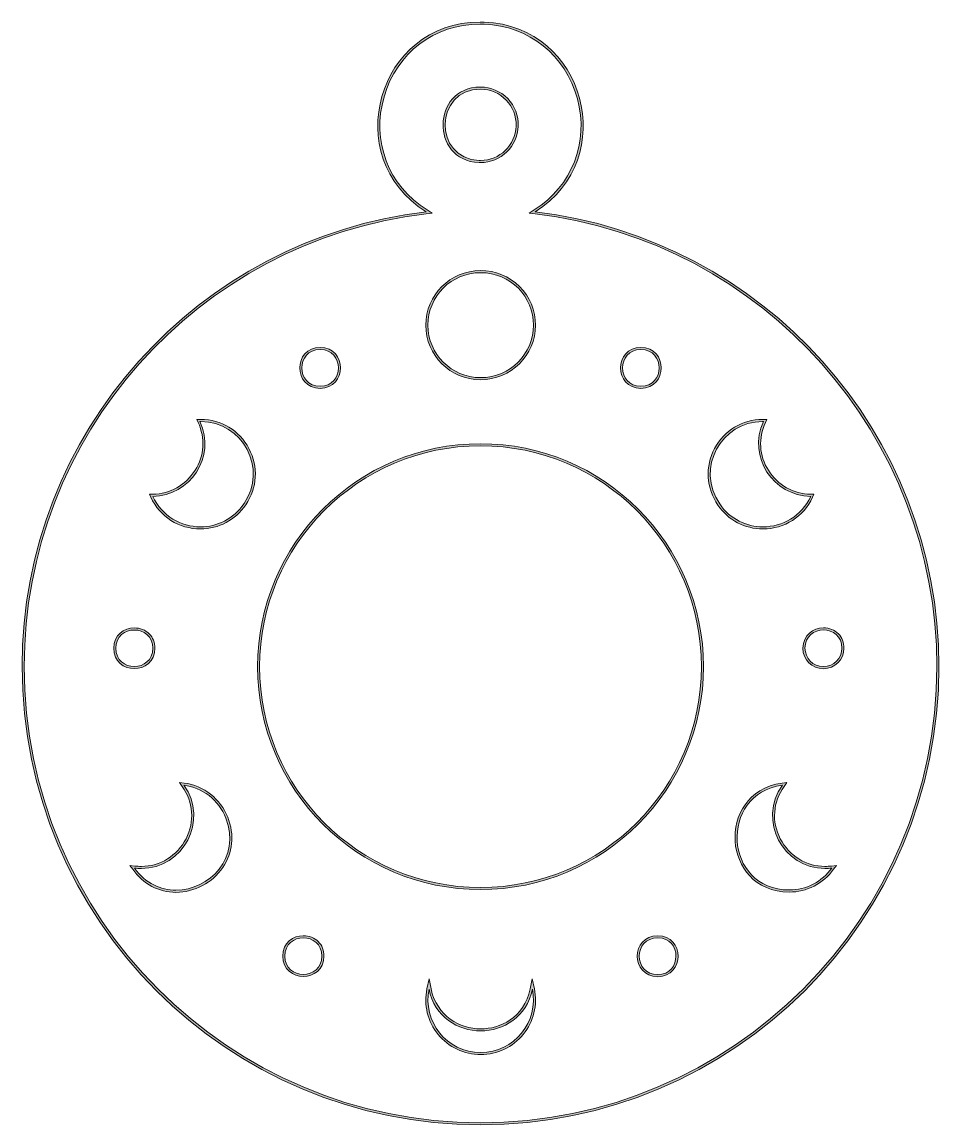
# Model space of a CAD drawing. Header units: inches. Extents: x 23 to 260, y 7 to 139.
# Drawn here: x 150.4 to 259.8, y 7.1 to 138.6 of the extents above; entities that cross this region are included whole.
import ezdxf

# ---------------------------------------------------------------- set-up
doc = ezdxf.new("R2010")
doc.units = ezdxf.units.IN
doc.header["$MEASUREMENT"] = 0
doc.layers.add('_U+0421_U+043B_U+043E_U+0439 1', color=7, linetype='Continuous')

msp = doc.modelspace()

# ---------------------------------------------------------------- hatches: boundary and pattern name
at = {"layer": '_U+0421_U+043B_U+043E_U+0439 1', "true_color": 0xff0000}
h = msp.add_hatch(color=1, dxfattribs=at)
h.dxf.hatch_style = 2
edge = h.paths.add_edge_path()
edge.add_spline(control_points=[(205.04, 138.62), (192.84, 138.62), (188.21, 122.53), (198.6, 116), (171.48, 112.79), (150.44, 89.73), (150.44, 61.74), (150.44, 31.55), (174.91, 7.08), (205.1, 7.08), (235.29, 7.08), (259.76, 31.55), (259.76, 61.74), (259.76, 89.72), (238.74, 112.77), (211.63, 116), (221.76, 122.36), (217.59, 138.18), (205.54, 138.62), (205.37, 138.62), (205.2, 138.62), (205.04, 138.62), (205.04, 138.62), (205.04, 138.62), (205.04, 138.62)], knot_values=[0, 0, 0, 0, 1, 1, 1, 2, 2, 2, 3, 3, 3, 4, 4, 4, 5, 5, 5, 6, 6, 6, 7, 7, 7, 8, 8, 8, 8], degree=3, periodic=1)
edge = h.paths.add_edge_path()
edge.add_spline(control_points=[(205.1, 122.12), (205.05, 122.12), (205, 122.12), (204.94, 122.12), (199.42, 122.32), (199.58, 130.62), (205.1, 130.62), (207.51, 130.62), (209.43, 128.62), (209.35, 126.22), (209.26, 123.92), (207.37, 122.12), (205.1, 122.12), (205.1, 122.12), (205.1, 122.12), (205.1, 122.12)], knot_values=[0, 0, 0, 0, 1, 1, 1, 2, 2, 2, 3, 3, 3, 4, 4, 4, 5, 5, 5, 5], degree=3, periodic=1)
edge = h.paths.add_edge_path()
edge.add_spline(control_points=[(205.1, 96.21), (205.1, 96.21), (205.09, 96.21), (205.09, 96.21), (201.63, 96.21), (198.83, 99.02), (198.83, 102.47), (198.83, 105.93), (201.62, 108.73), (205.09, 108.73), (208.72, 108.73), (211.41, 105.84), (211.41, 102.47), (211.4, 99.07), (208.68, 96.21), (205.1, 96.21), (205.1, 96.21), (205.1, 96.21), (205.1, 96.21)], knot_values=[0, 0, 0, 0, 1, 1, 1, 2, 2, 2, 3, 3, 3, 4, 4, 4, 5, 5, 5, 6, 6, 6, 6], degree=3, periodic=1)
edge = h.paths.add_edge_path()
edge.add_spline(control_points=[(224.23, 95.18), (221.31, 95.18), (221.3, 99.56), (224.23, 99.56), (224.23, 99.56), (224.23, 99.56), (224.23, 99.56), (227.13, 99.56), (227.12, 95.18), (224.23, 95.18), (224.23, 95.18), (224.23, 95.18), (224.23, 95.18)], knot_values=[0, 0, 0, 0, 1, 1, 1, 2, 2, 2, 3, 3, 3, 4, 4, 4, 4], degree=3, periodic=1)
edge = h.paths.add_edge_path()
edge.add_spline(control_points=[(185.97, 95.18), (183.08, 95.18), (183.05, 99.56), (185.99, 99.56), (185.99, 99.56), (185.99, 99.56), (185.99, 99.56), (188.88, 99.56), (188.89, 95.18), (185.97, 95.18), (185.97, 95.18), (185.97, 95.18), (185.97, 95.18)], knot_values=[0, 0, 0, 0, 1, 1, 1, 2, 2, 2, 3, 3, 3, 4, 4, 4, 4], degree=3, periodic=1)
edge = h.paths.add_edge_path()
edge.add_spline(control_points=[(171.72, 78.42), (169.41, 78.42), (167.12, 79.67), (166.02, 82.05), (170.46, 82.11), (173.61, 86.76), (171.64, 90.98), (171.68, 90.98), (171.71, 90.98), (171.75, 90.98), (176.73, 90.98), (179.76, 85.35), (176.9, 81.18), (175.63, 79.31), (173.66, 78.42), (171.72, 78.42), (171.72, 78.42), (171.72, 78.42), (171.72, 78.42)], knot_values=[0, 0, 0, 0, 1, 1, 1, 2, 2, 2, 3, 3, 3, 4, 4, 4, 5, 5, 5, 6, 6, 6, 6], degree=3, periodic=1)
edge = h.paths.add_edge_path()
edge.add_spline(control_points=[(238.78, 78.42), (236.83, 78.42), (234.88, 79.31), (233.62, 81.14), (230.7, 85.43), (233.82, 90.98), (238.74, 90.98), (238.78, 90.98), (238.81, 90.98), (238.85, 90.98), (236.88, 86.76), (240.03, 82.11), (244.47, 82.05), (243.37, 79.66), (241.08, 78.42), (238.78, 78.42), (238.78, 78.42), (238.78, 78.42), (238.78, 78.42)], knot_values=[0, 0, 0, 0, 1, 1, 1, 2, 2, 2, 3, 3, 3, 4, 4, 4, 5, 5, 5, 6, 6, 6, 6], degree=3, periodic=1)
edge = h.paths.add_edge_path()
edge.add_spline(control_points=[(205.1, 35.4), (190.55, 35.4), (178.76, 47.19), (178.76, 61.74), (178.76, 76.28), (190.55, 88.08), (205.1, 88.08), (219.64, 88.08), (231.44, 76.28), (231.44, 61.74), (231.44, 47.19), (219.64, 35.4), (205.1, 35.4), (205.1, 35.4), (205.1, 35.4), (205.1, 35.4)], knot_values=[0, 0, 0, 0, 1, 1, 1, 2, 2, 2, 3, 3, 3, 4, 4, 4, 5, 5, 5, 5], degree=3, periodic=1)
edge = h.paths.add_edge_path()
edge.add_spline(control_points=[(246, 61.74), (244.72, 61.74), (243.79, 62.76), (243.79, 63.93), (243.79, 65.39), (244.89, 66.12), (245.99, 66.12), (247.09, 66.12), (248.2, 65.39), (248.19, 63.93), (248.19, 62.72), (247.21, 61.74), (246, 61.74), (246, 61.74), (246, 61.74), (246, 61.74)], knot_values=[0, 0, 0, 0, 1, 1, 1, 2, 2, 2, 3, 3, 3, 4, 4, 4, 5, 5, 5, 5], degree=3, periodic=1)
edge = h.paths.add_edge_path()
edge.add_spline(control_points=[(163.82, 61.75), (162.72, 61.75), (161.62, 62.48), (161.62, 63.93), (161.62, 65.38), (162.72, 66.11), (163.82, 66.11), (164.92, 66.11), (166.02, 65.38), (166.02, 63.93), (166.02, 62.48), (164.92, 61.75), (163.82, 61.75), (163.82, 61.75), (163.82, 61.75), (163.82, 61.75)], knot_values=[0, 0, 0, 0, 1, 1, 1, 2, 2, 2, 3, 3, 3, 4, 4, 4, 5, 5, 5, 5], degree=3, periodic=1)
edge = h.paths.add_edge_path()
edge.add_spline(control_points=[(241.92, 35.1), (234.08, 35.1), (233.46, 46.57), (241.1, 47.61), (238.08, 43.4), (241.2, 37.66), (246.17, 37.66), (246.44, 37.66), (246.71, 37.68), (246.99, 37.71), (245.81, 36.07), (243.92, 35.1), (241.92, 35.1), (241.92, 35.1), (241.92, 35.1), (241.92, 35.1)], knot_values=[0, 0, 0, 0, 1, 1, 1, 2, 2, 2, 3, 3, 3, 4, 4, 4, 5, 5, 5, 5], degree=3, periodic=1)
edge = h.paths.add_edge_path()
edge.add_spline(control_points=[(164.66, 37.66), (169.63, 37.66), (172.75, 43.4), (169.73, 47.61), (171.91, 47.31), (173.88, 45.88), (174.73, 43.68), (176.58, 38.93), (172.74, 35.07), (168.78, 35.07), (166.98, 35.07), (165.17, 35.86), (163.84, 37.71), (164.12, 37.68), (164.39, 37.66), (164.66, 37.66), (164.66, 37.66), (164.66, 37.66), (164.66, 37.66)], knot_values=[0, 0, 0, 0, 1, 1, 1, 2, 2, 2, 3, 3, 3, 4, 4, 4, 5, 5, 5, 6, 6, 6, 6], degree=3, periodic=1)
edge = h.paths.add_edge_path()
edge.add_spline(control_points=[(226.23, 25.01), (223.31, 25.01), (223.3, 29.4), (226.23, 29.4), (226.23, 29.4), (226.24, 29.4), (226.24, 29.4), (229.13, 29.4), (229.12, 25.01), (226.23, 25.01), (226.23, 25.01), (226.23, 25.01), (226.23, 25.01)], knot_values=[0, 0, 0, 0, 1, 1, 1, 2, 2, 2, 3, 3, 3, 4, 4, 4, 4], degree=3, periodic=1)
edge = h.paths.add_edge_path()
edge.add_spline(control_points=[(183.98, 25.03), (182.88, 25.03), (181.77, 25.76), (181.77, 27.21), (181.77, 28.67), (182.87, 29.4), (183.97, 29.4), (185.08, 29.4), (186.18, 28.67), (186.18, 27.2), (186.17, 25.76), (185.08, 25.03), (183.98, 25.03), (183.98, 25.03), (183.98, 25.03), (183.98, 25.03)], knot_values=[0, 0, 0, 0, 1, 1, 1, 2, 2, 2, 3, 3, 3, 4, 4, 4, 5, 5, 5, 5], degree=3, periodic=1)
edge = h.paths.add_edge_path()
edge.add_spline(control_points=[(205.14, 15.72), (201.03, 15.73), (198.16, 19.44), (198.96, 23.27), (199.65, 19.95), (202.39, 18.29), (205.12, 18.29), (207.85, 18.29), (210.58, 19.95), (211.28, 23.27), (212.09, 19.37), (209.11, 15.72), (205.14, 15.72), (205.14, 15.72), (205.14, 15.72), (205.14, 15.72)], knot_values=[0, 0, 0, 0, 1, 1, 1, 2, 2, 2, 3, 3, 3, 4, 4, 4, 5, 5, 5, 5], degree=3, periodic=1)
edge = h.paths.add_edge_path()
edge.add_spline(control_points=[(205.04, 138.37), (205.2, 138.37), (205.37, 138.37), (205.54, 138.37), (210.89, 138.17), (215.26, 134.68), (216.65, 129.48), (218.05, 124.27), (216.03, 119.06), (211.5, 116.21), (211.5, 116.21), (210.9, 115.83), (210.9, 115.83), (210.9, 115.83), (211.6, 115.75), (211.6, 115.75), (238.91, 112.49), (259.51, 89.27), (259.51, 61.74), (259.51, 31.73), (235.1, 7.32), (205.1, 7.32), (175.1, 7.32), (150.69, 31.73), (150.69, 61.74), (150.69, 89.29), (171.3, 112.51), (198.63, 115.75), (198.63, 115.75), (199.33, 115.84), (199.33, 115.84), (199.33, 115.84), (198.73, 116.21), (198.73, 116.21), (194.09, 119.13), (192.07, 124.44), (193.6, 129.72), (195.12, 134.98), (199.6, 138.37), (205.04, 138.37)], knot_values=[0, 0, 0, 0, 1, 1, 1, 2, 2, 2, 3, 3, 3, 4, 4, 4, 5, 5, 5, 6, 6, 6, 7, 7, 7, 8, 8, 8, 9, 9, 9, 10, 10, 10, 11, 11, 11, 12, 12, 12, 13, 13, 13, 13], degree=3, periodic=0)
edge.add_line((205.04, 138.37), (205.04, 138.37))
edge = h.paths.add_edge_path()
edge.add_spline(control_points=[(205.1, 121.87), (207.53, 121.87), (209.51, 123.77), (209.6, 126.21), (209.64, 127.44), (209.2, 128.61), (208.34, 129.5), (207.48, 130.38), (206.33, 130.87), (205.1, 130.87), (202.08, 130.87), (200.67, 128.58), (200.63, 126.45), (200.59, 124.32), (201.92, 121.98), (204.93, 121.87), (204.99, 121.87), (205.05, 121.87), (205.1, 121.87)], knot_values=[0, 0, 0, 0, 1, 1, 1, 2, 2, 2, 3, 3, 3, 4, 4, 4, 5, 5, 5, 6, 6, 6, 6], degree=3, periodic=0)
edge.add_line((205.1, 121.87), (205.1, 121.87))
edge = h.paths.add_edge_path()
edge.add_spline(control_points=[(205.09, 95.96), (205.09, 95.96), (205.1, 95.96), (205.1, 95.96), (208.71, 95.96), (211.65, 98.88), (211.66, 102.47), (211.66, 104.21), (210.98, 105.84), (209.76, 107.08), (208.53, 108.31), (206.87, 108.98), (205.09, 108.98), (201.5, 108.98), (198.58, 106.06), (198.58, 102.47), (198.58, 98.88), (201.5, 95.96), (205.09, 95.96)], knot_values=[0, 0, 0, 0, 1, 1, 1, 2, 2, 2, 3, 3, 3, 4, 4, 4, 5, 5, 5, 6, 6, 6, 6], degree=3, periodic=0)
edge.add_line((205.09, 95.96), (205.09, 95.96))
edge = h.paths.add_edge_path()
edge.add_spline(control_points=[(224.23, 94.93), (225.82, 94.93), (226.65, 96.16), (226.65, 97.38), (226.66, 98.59), (225.82, 99.81), (224.23, 99.81), (222.63, 99.81), (221.79, 98.59), (221.79, 97.37), (221.79, 96.16), (222.62, 94.93), (224.23, 94.93)], knot_values=[0, 0, 0, 0, 1, 1, 1, 2, 2, 2, 3, 3, 3, 4, 4, 4, 4], degree=3, periodic=0)
edge.add_line((224.23, 94.93), (224.23, 94.93))
edge = h.paths.add_edge_path()
edge.add_spline(control_points=[(185.97, 94.93), (185.97, 94.93), (185.97, 94.93), (185.97, 94.93), (187.57, 94.93), (188.41, 96.16), (188.41, 97.37), (188.41, 98.59), (187.58, 99.81), (185.99, 99.81), (184.38, 99.81), (183.54, 98.59), (183.54, 97.38), (183.54, 96.16), (184.38, 94.93), (185.97, 94.93)], knot_values=[0, 0, 0, 0, 1, 1, 1, 2, 2, 2, 3, 3, 3, 4, 4, 4, 5, 5, 5, 5], degree=3, periodic=0)
edge.add_line((185.97, 94.93), (185.97, 94.93))
edge = h.paths.add_edge_path()
edge.add_spline(control_points=[(171.72, 78.17), (173.9, 78.17), (175.86, 79.21), (177.1, 81.04), (178.49, 83.06), (178.64, 85.57), (177.49, 87.75), (176.34, 89.93), (174.2, 91.23), (171.75, 91.23), (171.75, 91.23), (171.75, 91.23), (171.75, 91.23), (171.75, 91.23), (171.64, 91.23), (171.64, 91.23), (171.64, 91.23), (171.26, 91.22), (171.26, 91.22), (171.26, 91.22), (171.42, 90.88), (171.42, 90.88), (172.3, 88.99), (172.17, 86.91), (171.07, 85.16), (169.96, 83.4), (168.08, 82.33), (166.02, 82.3), (166.02, 82.3), (165.63, 82.3), (165.63, 82.3), (165.63, 82.3), (165.79, 81.95), (165.79, 81.95), (166.87, 79.61), (169.14, 78.17), (171.72, 78.17)], knot_values=[0, 0, 0, 0, 1, 1, 1, 2, 2, 2, 3, 3, 3, 4, 4, 4, 5, 5, 5, 6, 6, 6, 7, 7, 7, 8, 8, 8, 9, 9, 9, 10, 10, 10, 11, 11, 11, 12, 12, 12, 12], degree=3, periodic=0)
edge.add_line((171.72, 78.17), (171.72, 78.17))
edge = h.paths.add_edge_path()
edge.add_spline(control_points=[(238.78, 78.17), (241.36, 78.17), (243.62, 79.62), (244.7, 81.95), (244.7, 81.95), (244.86, 82.3), (244.86, 82.3), (244.86, 82.3), (244.48, 82.3), (244.48, 82.3), (242.42, 82.33), (240.53, 83.4), (239.42, 85.16), (238.32, 86.91), (238.2, 88.99), (239.07, 90.87), (239.07, 90.87), (239.24, 91.22), (239.24, 91.22), (239.24, 91.22), (238.85, 91.23), (238.85, 91.23), (238.85, 91.23), (238.74, 91.23), (238.74, 91.23), (236.34, 91.23), (234.14, 89.9), (233, 87.76), (231.86, 85.59), (232.01, 83.06), (233.41, 81), (234.65, 79.2), (236.6, 78.17), (238.78, 78.17)], knot_values=[0, 0, 0, 0, 1, 1, 1, 2, 2, 2, 3, 3, 3, 4, 4, 4, 5, 5, 5, 6, 6, 6, 7, 7, 7, 8, 8, 8, 9, 9, 9, 10, 10, 10, 11, 11, 11, 11], degree=3, periodic=0)
edge.add_line((238.78, 78.17), (238.78, 78.17))
edge = h.paths.add_edge_path()
edge.add_spline(control_points=[(205.1, 35.15), (219.76, 35.15), (231.69, 47.08), (231.69, 61.74), (231.69, 76.4), (219.76, 88.33), (205.1, 88.33), (190.44, 88.33), (178.51, 76.4), (178.51, 61.74), (178.51, 47.08), (190.44, 35.15), (205.1, 35.15)], knot_values=[0, 0, 0, 0, 1, 1, 1, 2, 2, 2, 3, 3, 3, 4, 4, 4, 4], degree=3, periodic=0)
edge.add_line((205.1, 35.15), (205.1, 35.15))
edge = h.paths.add_edge_path()
edge.add_spline(control_points=[(246, 61.49), (246, 61.49), (246, 61.49), (246, 61.49), (247.34, 61.49), (248.44, 62.58), (248.44, 63.93), (248.44, 64.62), (248.21, 65.23), (247.77, 65.67), (247.32, 66.11), (246.68, 66.37), (245.99, 66.37), (244.77, 66.37), (243.54, 65.53), (243.54, 63.93), (243.54, 62.57), (244.62, 61.49), (246, 61.49)], knot_values=[0, 0, 0, 0, 1, 1, 1, 2, 2, 2, 3, 3, 3, 4, 4, 4, 5, 5, 5, 6, 6, 6, 6], degree=3, periodic=0)
edge.add_line((246, 61.49), (246, 61.49))
edge = h.paths.add_edge_path()
edge.add_spline(control_points=[(163.82, 61.5), (165.03, 61.5), (166.27, 62.34), (166.27, 63.93), (166.27, 64.62), (166.04, 65.21), (165.6, 65.65), (165.16, 66.1), (164.51, 66.36), (163.82, 66.36), (162.6, 66.36), (161.37, 65.52), (161.37, 63.93), (161.37, 62.34), (162.6, 61.5), (163.82, 61.5)], knot_values=[0, 0, 0, 0, 1, 1, 1, 2, 2, 2, 3, 3, 3, 4, 4, 4, 5, 5, 5, 5], degree=3, periodic=0)
edge.add_line((163.82, 61.5), (163.82, 61.5))
edge = h.paths.add_edge_path()
edge.add_spline(control_points=[(164.66, 37.91), (164.4, 37.91), (164.13, 37.93), (163.87, 37.96), (163.87, 37.96), (163.3, 38.03), (163.3, 38.03), (163.3, 38.03), (163.63, 37.57), (163.63, 37.57), (164.9, 35.8), (166.73, 34.82), (168.78, 34.82), (170.98, 34.82), (173.13, 35.96), (174.38, 37.78), (175.57, 39.53), (175.78, 41.66), (174.96, 43.77), (174.1, 45.97), (172.11, 47.54), (169.76, 47.86), (169.76, 47.86), (169.19, 47.94), (169.19, 47.94), (169.19, 47.94), (169.52, 47.46), (169.52, 47.46), (170.86, 45.59), (171.04, 43.26), (169.99, 41.21), (168.94, 39.18), (166.9, 37.91), (164.66, 37.91)], knot_values=[0, 0, 0, 0, 1, 1, 1, 2, 2, 2, 3, 3, 3, 4, 4, 4, 5, 5, 5, 6, 6, 6, 7, 7, 7, 8, 8, 8, 9, 9, 9, 10, 10, 10, 11, 11, 11, 11], degree=3, periodic=0)
edge.add_line((164.66, 37.91), (164.66, 37.91))
edge = h.paths.add_edge_path()
edge.add_spline(control_points=[(241.92, 34.85), (244, 34.85), (245.97, 35.86), (247.2, 37.57), (247.2, 37.57), (247.53, 38.03), (247.53, 38.03), (247.53, 38.03), (246.96, 37.96), (246.96, 37.96), (246.7, 37.93), (246.43, 37.91), (246.17, 37.91), (243.93, 37.91), (241.89, 39.18), (240.84, 41.21), (239.79, 43.26), (239.96, 45.59), (241.31, 47.46), (241.31, 47.46), (241.64, 47.94), (241.64, 47.94), (241.64, 47.94), (241.07, 47.86), (241.07, 47.86), (236.93, 47.29), (235.26, 43.85), (235.46, 40.89), (235.66, 37.98), (237.76, 34.85), (241.92, 34.85)], knot_values=[0, 0, 0, 0, 1, 1, 1, 2, 2, 2, 3, 3, 3, 4, 4, 4, 5, 5, 5, 6, 6, 6, 7, 7, 7, 8, 8, 8, 9, 9, 9, 10, 10, 10, 10], degree=3, periodic=0)
edge.add_line((241.92, 34.85), (241.92, 34.85))
edge = h.paths.add_edge_path()
edge.add_spline(control_points=[(226.23, 24.76), (227.82, 24.76), (228.65, 26), (228.66, 27.21), (228.66, 28.42), (227.83, 29.65), (226.23, 29.65), (224.63, 29.65), (223.79, 28.42), (223.79, 27.21), (223.79, 25.99), (224.63, 24.76), (226.23, 24.76)], knot_values=[0, 0, 0, 0, 1, 1, 1, 2, 2, 2, 3, 3, 3, 4, 4, 4, 4], degree=3, periodic=0)
edge.add_line((226.23, 24.76), (226.23, 24.76))
edge = h.paths.add_edge_path()
edge.add_spline(control_points=[(183.98, 24.78), (185.19, 24.78), (186.42, 25.61), (186.43, 27.2), (186.43, 27.9), (186.2, 28.5), (185.76, 28.94), (185.31, 29.39), (184.66, 29.65), (183.97, 29.65), (182.76, 29.65), (181.52, 28.81), (181.52, 27.21), (181.52, 25.62), (182.76, 24.78), (183.98, 24.78)], knot_values=[0, 0, 0, 0, 1, 1, 1, 2, 2, 2, 3, 3, 3, 4, 4, 4, 5, 5, 5, 5], degree=3, periodic=0)
edge.add_line((183.98, 24.78), (183.98, 24.78))
edge = h.paths.add_edge_path()
edge.add_spline(control_points=[(205.14, 15.47), (205.14, 15.47), (205.14, 15.47), (205.14, 15.47), (207.11, 15.47), (208.95, 16.35), (210.2, 17.88), (211.44, 19.41), (211.92, 21.39), (211.52, 23.32), (211.52, 23.32), (211.27, 24.5), (211.27, 24.5), (211.27, 24.5), (211.03, 23.32), (211.03, 23.32), (210.29, 19.79), (207.38, 18.54), (205.12, 18.54), (202.67, 18.54), (199.89, 20.02), (199.2, 23.33), (199.2, 23.33), (198.96, 24.5), (198.96, 24.5), (198.96, 24.5), (198.71, 23.33), (198.71, 23.33), (198.31, 21.4), (198.79, 19.41), (200.04, 17.88), (201.28, 16.35), (203.14, 15.48), (205.14, 15.47)], knot_values=[0, 0, 0, 0, 1, 1, 1, 2, 2, 2, 3, 3, 3, 4, 4, 4, 5, 5, 5, 6, 6, 6, 7, 7, 7, 8, 8, 8, 9, 9, 9, 10, 10, 10, 11, 11, 11, 11], degree=3, periodic=0)
edge.add_line((205.14, 15.47), (205.14, 15.47))

# ---------------------------------------------------------------- linework, layer by layer
at = {"layer": '_U+0421_U+043B_U+043E_U+0439 1', "lineweight": 0}
for points, knots in [([(205.04, 138.62), (192.84, 138.62), (188.21, 122.53), (198.6, 116), (171.48, 112.79), (150.44, 89.73), (150.44, 61.74), (150.44, 31.55), (174.91, 7.08), (205.1, 7.08), (235.29, 7.08), (259.76, 31.55), (259.76, 61.74), (259.76, 89.72), (238.74, 112.77), (211.63, 116), (221.76, 122.36), (217.59, 138.18), (205.54, 138.62), (205.37, 138.62), (205.2, 138.62), (205.04, 138.62), (205.04, 138.62), (205.04, 138.62), (205.04, 138.62)], [0, 0, 0, 0, 1, 1, 1, 2, 2, 2, 3, 3, 3, 4, 4, 4, 5, 5, 5, 6, 6, 6, 7, 7, 7, 8, 8, 8, 8]), ([(205.04, 138.37), (205.2, 138.37), (205.37, 138.37), (205.54, 138.37), (210.89, 138.17), (215.26, 134.68), (216.65, 129.48), (218.05, 124.27), (216.03, 119.06), (211.5, 116.21), (211.5, 116.21), (210.9, 115.83), (210.9, 115.83), (210.9, 115.83), (211.6, 115.75), (211.6, 115.75), (238.91, 112.49), (259.51, 89.27), (259.51, 61.74), (259.51, 31.73), (235.1, 7.32), (205.1, 7.32), (175.1, 7.32), (150.69, 31.73), (150.69, 61.74), (150.69, 89.29), (171.3, 112.51), (198.63, 115.75), (198.63, 115.75), (199.33, 115.84), (199.33, 115.84), (199.33, 115.84), (198.73, 116.21), (198.73, 116.21), (194.09, 119.13), (192.07, 124.44), (193.6, 129.72), (195.12, 134.98), (199.6, 138.37), (205.04, 138.37)], [0, 0, 0, 0, 1, 1, 1, 2, 2, 2, 3, 3, 3, 4, 4, 4, 5, 5, 5, 6, 6, 6, 7, 7, 7, 8, 8, 8, 9, 9, 9, 10, 10, 10, 11, 11, 11, 12, 12, 12, 13, 13, 13, 13]), ([(205.1, 122.12), (205.05, 122.12), (205, 122.12), (204.94, 122.12), (199.42, 122.32), (199.58, 130.62), (205.1, 130.62), (207.51, 130.62), (209.43, 128.62), (209.35, 126.22), (209.26, 123.92), (207.37, 122.12), (205.1, 122.12), (205.1, 122.12), (205.1, 122.12), (205.1, 122.12)], [0, 0, 0, 0, 1, 1, 1, 2, 2, 2, 3, 3, 3, 4, 4, 4, 5, 5, 5, 5]), ([(205.1, 121.87), (207.53, 121.87), (209.51, 123.77), (209.6, 126.21), (209.64, 127.44), (209.2, 128.61), (208.34, 129.5), (207.48, 130.38), (206.33, 130.87), (205.1, 130.87), (202.08, 130.87), (200.67, 128.58), (200.63, 126.45), (200.59, 124.32), (201.92, 121.98), (204.93, 121.87), (204.99, 121.87), (205.05, 121.87), (205.1, 121.87)], [0, 0, 0, 0, 1, 1, 1, 2, 2, 2, 3, 3, 3, 4, 4, 4, 5, 5, 5, 6, 6, 6, 6]), ([(205.09, 95.96), (205.09, 95.96), (205.1, 95.96), (205.1, 95.96), (208.71, 95.96), (211.65, 98.88), (211.66, 102.47), (211.66, 104.21), (210.98, 105.84), (209.76, 107.08), (208.53, 108.31), (206.87, 108.98), (205.09, 108.98), (201.5, 108.98), (198.58, 106.06), (198.58, 102.47), (198.58, 98.88), (201.5, 95.96), (205.09, 95.96)], [0, 0, 0, 0, 1, 1, 1, 2, 2, 2, 3, 3, 3, 4, 4, 4, 5, 5, 5, 6, 6, 6, 6]), ([(205.1, 96.21), (205.1, 96.21), (205.09, 96.21), (205.09, 96.21), (201.63, 96.21), (198.83, 99.02), (198.83, 102.47), (198.83, 105.93), (201.62, 108.73), (205.09, 108.73), (208.72, 108.73), (211.41, 105.84), (211.41, 102.47), (211.4, 99.07), (208.68, 96.21), (205.1, 96.21), (205.1, 96.21), (205.1, 96.21), (205.1, 96.21)], [0, 0, 0, 0, 1, 1, 1, 2, 2, 2, 3, 3, 3, 4, 4, 4, 5, 5, 5, 6, 6, 6, 6]), ([(185.97, 95.18), (183.08, 95.18), (183.05, 99.56), (185.99, 99.56), (185.99, 99.56), (185.99, 99.56), (185.99, 99.56), (188.88, 99.56), (188.89, 95.18), (185.97, 95.18), (185.97, 95.18), (185.97, 95.18), (185.97, 95.18)], [0, 0, 0, 0, 1, 1, 1, 2, 2, 2, 3, 3, 3, 4, 4, 4, 4]), ([(185.97, 94.93), (185.97, 94.93), (185.97, 94.93), (185.97, 94.93), (187.57, 94.93), (188.41, 96.16), (188.41, 97.37), (188.41, 98.59), (187.58, 99.81), (185.99, 99.81), (184.38, 99.81), (183.54, 98.59), (183.54, 97.38), (183.54, 96.16), (184.38, 94.93), (185.97, 94.93)], [0, 0, 0, 0, 1, 1, 1, 2, 2, 2, 3, 3, 3, 4, 4, 4, 5, 5, 5, 5]), ([(224.23, 95.18), (221.31, 95.18), (221.3, 99.56), (224.23, 99.56), (224.23, 99.56), (224.23, 99.56), (224.23, 99.56), (227.13, 99.56), (227.12, 95.18), (224.23, 95.18), (224.23, 95.18), (224.23, 95.18), (224.23, 95.18)], [0, 0, 0, 0, 1, 1, 1, 2, 2, 2, 3, 3, 3, 4, 4, 4, 4]), ([(224.23, 94.93), (225.82, 94.93), (226.65, 96.16), (226.65, 97.38), (226.66, 98.59), (225.82, 99.81), (224.23, 99.81), (222.63, 99.81), (221.79, 98.59), (221.79, 97.37), (221.79, 96.16), (222.62, 94.93), (224.23, 94.93)], [0, 0, 0, 0, 1, 1, 1, 2, 2, 2, 3, 3, 3, 4, 4, 4, 4]), ([(171.72, 78.17), (173.9, 78.17), (175.86, 79.21), (177.1, 81.04), (178.49, 83.06), (178.64, 85.57), (177.49, 87.75), (176.34, 89.93), (174.2, 91.23), (171.75, 91.23), (171.75, 91.23), (171.75, 91.23), (171.75, 91.23), (171.75, 91.23), (171.64, 91.23), (171.64, 91.23), (171.64, 91.23), (171.26, 91.22), (171.26, 91.22), (171.26, 91.22), (171.42, 90.88), (171.42, 90.88), (172.3, 88.99), (172.17, 86.91), (171.07, 85.16), (169.96, 83.4), (168.08, 82.33), (166.02, 82.3), (166.02, 82.3), (165.63, 82.3), (165.63, 82.3), (165.63, 82.3), (165.79, 81.95), (165.79, 81.95), (166.87, 79.61), (169.14, 78.17), (171.72, 78.17)], [0, 0, 0, 0, 1, 1, 1, 2, 2, 2, 3, 3, 3, 4, 4, 4, 5, 5, 5, 6, 6, 6, 7, 7, 7, 8, 8, 8, 9, 9, 9, 10, 10, 10, 11, 11, 11, 12, 12, 12, 12]), ([(171.72, 78.42), (169.41, 78.42), (167.12, 79.67), (166.02, 82.05), (170.46, 82.11), (173.61, 86.76), (171.64, 90.98), (171.68, 90.98), (171.71, 90.98), (171.75, 90.98), (176.73, 90.98), (179.76, 85.35), (176.9, 81.18), (175.63, 79.31), (173.66, 78.42), (171.72, 78.42), (171.72, 78.42), (171.72, 78.42), (171.72, 78.42)], [0, 0, 0, 0, 1, 1, 1, 2, 2, 2, 3, 3, 3, 4, 4, 4, 5, 5, 5, 6, 6, 6, 6]), ([(238.78, 78.42), (236.83, 78.42), (234.88, 79.31), (233.62, 81.14), (230.7, 85.43), (233.82, 90.98), (238.74, 90.98), (238.78, 90.98), (238.81, 90.98), (238.85, 90.98), (236.88, 86.76), (240.03, 82.11), (244.47, 82.05), (243.37, 79.66), (241.08, 78.42), (238.78, 78.42), (238.78, 78.42), (238.78, 78.42), (238.78, 78.42)], [0, 0, 0, 0, 1, 1, 1, 2, 2, 2, 3, 3, 3, 4, 4, 4, 5, 5, 5, 6, 6, 6, 6]), ([(238.78, 78.17), (241.36, 78.17), (243.62, 79.62), (244.7, 81.95), (244.7, 81.95), (244.86, 82.3), (244.86, 82.3), (244.86, 82.3), (244.48, 82.3), (244.48, 82.3), (242.42, 82.33), (240.53, 83.4), (239.42, 85.16), (238.32, 86.91), (238.2, 88.99), (239.07, 90.87), (239.07, 90.87), (239.24, 91.22), (239.24, 91.22), (239.24, 91.22), (238.85, 91.23), (238.85, 91.23), (238.85, 91.23), (238.74, 91.23), (238.74, 91.23), (236.34, 91.23), (234.14, 89.9), (233, 87.76), (231.86, 85.59), (232.01, 83.06), (233.41, 81), (234.65, 79.2), (236.6, 78.17), (238.78, 78.17)], [0, 0, 0, 0, 1, 1, 1, 2, 2, 2, 3, 3, 3, 4, 4, 4, 5, 5, 5, 6, 6, 6, 7, 7, 7, 8, 8, 8, 9, 9, 9, 10, 10, 10, 11, 11, 11, 11]), ([(205.1, 35.15), (219.76, 35.15), (231.69, 47.08), (231.69, 61.74), (231.69, 76.4), (219.76, 88.33), (205.1, 88.33), (190.44, 88.33), (178.51, 76.4), (178.51, 61.74), (178.51, 47.08), (190.44, 35.15), (205.1, 35.15)], [0, 0, 0, 0, 1, 1, 1, 2, 2, 2, 3, 3, 3, 4, 4, 4, 4]), ([(205.1, 35.4), (190.55, 35.4), (178.76, 47.19), (178.76, 61.74), (178.76, 76.28), (190.55, 88.08), (205.1, 88.08), (219.64, 88.08), (231.44, 76.28), (231.44, 61.74), (231.44, 47.19), (219.64, 35.4), (205.1, 35.4), (205.1, 35.4), (205.1, 35.4), (205.1, 35.4)], [0, 0, 0, 0, 1, 1, 1, 2, 2, 2, 3, 3, 3, 4, 4, 4, 5, 5, 5, 5]), ([(163.82, 61.5), (165.03, 61.5), (166.27, 62.34), (166.27, 63.93), (166.27, 64.62), (166.04, 65.21), (165.6, 65.65), (165.16, 66.1), (164.51, 66.36), (163.82, 66.36), (162.6, 66.36), (161.37, 65.52), (161.37, 63.93), (161.37, 62.34), (162.6, 61.5), (163.82, 61.5)], [0, 0, 0, 0, 1, 1, 1, 2, 2, 2, 3, 3, 3, 4, 4, 4, 5, 5, 5, 5]), ([(163.82, 61.75), (162.72, 61.75), (161.62, 62.48), (161.62, 63.93), (161.62, 65.38), (162.72, 66.11), (163.82, 66.11), (164.92, 66.11), (166.02, 65.38), (166.02, 63.93), (166.02, 62.48), (164.92, 61.75), (163.82, 61.75), (163.82, 61.75), (163.82, 61.75), (163.82, 61.75)], [0, 0, 0, 0, 1, 1, 1, 2, 2, 2, 3, 3, 3, 4, 4, 4, 5, 5, 5, 5]), ([(246, 61.49), (246, 61.49), (246, 61.49), (246, 61.49), (247.34, 61.49), (248.44, 62.58), (248.44, 63.93), (248.44, 64.62), (248.21, 65.23), (247.77, 65.67), (247.32, 66.11), (246.68, 66.37), (245.99, 66.37), (244.77, 66.37), (243.54, 65.53), (243.54, 63.93), (243.54, 62.57), (244.62, 61.49), (246, 61.49)], [0, 0, 0, 0, 1, 1, 1, 2, 2, 2, 3, 3, 3, 4, 4, 4, 5, 5, 5, 6, 6, 6, 6]), ([(246, 61.74), (244.72, 61.74), (243.79, 62.76), (243.79, 63.93), (243.79, 65.39), (244.89, 66.12), (245.99, 66.12), (247.09, 66.12), (248.2, 65.39), (248.19, 63.93), (248.19, 62.72), (247.21, 61.74), (246, 61.74), (246, 61.74), (246, 61.74), (246, 61.74)], [0, 0, 0, 0, 1, 1, 1, 2, 2, 2, 3, 3, 3, 4, 4, 4, 5, 5, 5, 5]), ([(164.66, 37.91), (164.4, 37.91), (164.13, 37.93), (163.87, 37.96), (163.87, 37.96), (163.3, 38.03), (163.3, 38.03), (163.3, 38.03), (163.63, 37.57), (163.63, 37.57), (164.9, 35.8), (166.73, 34.82), (168.78, 34.82), (170.98, 34.82), (173.13, 35.96), (174.38, 37.78), (175.57, 39.53), (175.78, 41.66), (174.96, 43.77), (174.1, 45.97), (172.11, 47.54), (169.76, 47.86), (169.76, 47.86), (169.19, 47.94), (169.19, 47.94), (169.19, 47.94), (169.52, 47.46), (169.52, 47.46), (170.86, 45.59), (171.04, 43.26), (169.99, 41.21), (168.94, 39.18), (166.9, 37.91), (164.66, 37.91)], [0, 0, 0, 0, 1, 1, 1, 2, 2, 2, 3, 3, 3, 4, 4, 4, 5, 5, 5, 6, 6, 6, 7, 7, 7, 8, 8, 8, 9, 9, 9, 10, 10, 10, 11, 11, 11, 11]), ([(164.66, 37.66), (169.63, 37.66), (172.75, 43.4), (169.73, 47.61), (171.91, 47.31), (173.88, 45.88), (174.73, 43.68), (176.58, 38.93), (172.74, 35.07), (168.78, 35.07), (166.98, 35.07), (165.17, 35.86), (163.84, 37.71), (164.12, 37.68), (164.39, 37.66), (164.66, 37.66), (164.66, 37.66), (164.66, 37.66), (164.66, 37.66)], [0, 0, 0, 0, 1, 1, 1, 2, 2, 2, 3, 3, 3, 4, 4, 4, 5, 5, 5, 6, 6, 6, 6]), ([(241.92, 35.1), (234.08, 35.1), (233.46, 46.57), (241.1, 47.61), (238.08, 43.4), (241.2, 37.66), (246.17, 37.66), (246.44, 37.66), (246.71, 37.68), (246.99, 37.71), (245.81, 36.07), (243.92, 35.1), (241.92, 35.1), (241.92, 35.1), (241.92, 35.1), (241.92, 35.1)], [0, 0, 0, 0, 1, 1, 1, 2, 2, 2, 3, 3, 3, 4, 4, 4, 5, 5, 5, 5]), ([(241.92, 34.85), (244, 34.85), (245.97, 35.86), (247.2, 37.57), (247.2, 37.57), (247.53, 38.03), (247.53, 38.03), (247.53, 38.03), (246.96, 37.96), (246.96, 37.96), (246.7, 37.93), (246.43, 37.91), (246.17, 37.91), (243.93, 37.91), (241.89, 39.18), (240.84, 41.21), (239.79, 43.26), (239.96, 45.59), (241.31, 47.46), (241.31, 47.46), (241.64, 47.94), (241.64, 47.94), (241.64, 47.94), (241.07, 47.86), (241.07, 47.86), (236.93, 47.29), (235.26, 43.85), (235.46, 40.89), (235.66, 37.98), (237.76, 34.85), (241.92, 34.85)], [0, 0, 0, 0, 1, 1, 1, 2, 2, 2, 3, 3, 3, 4, 4, 4, 5, 5, 5, 6, 6, 6, 7, 7, 7, 8, 8, 8, 9, 9, 9, 10, 10, 10, 10]), ([(183.98, 24.78), (185.19, 24.78), (186.42, 25.61), (186.43, 27.2), (186.43, 27.9), (186.2, 28.5), (185.76, 28.94), (185.31, 29.39), (184.66, 29.65), (183.97, 29.65), (182.76, 29.65), (181.52, 28.81), (181.52, 27.21), (181.52, 25.62), (182.76, 24.78), (183.98, 24.78)], [0, 0, 0, 0, 1, 1, 1, 2, 2, 2, 3, 3, 3, 4, 4, 4, 5, 5, 5, 5]), ([(183.98, 25.03), (182.88, 25.03), (181.77, 25.76), (181.77, 27.21), (181.77, 28.67), (182.87, 29.4), (183.97, 29.4), (185.08, 29.4), (186.18, 28.67), (186.18, 27.2), (186.17, 25.76), (185.08, 25.03), (183.98, 25.03), (183.98, 25.03), (183.98, 25.03), (183.98, 25.03)], [0, 0, 0, 0, 1, 1, 1, 2, 2, 2, 3, 3, 3, 4, 4, 4, 5, 5, 5, 5]), ([(226.23, 25.01), (223.31, 25.01), (223.3, 29.4), (226.23, 29.4), (226.23, 29.4), (226.24, 29.4), (226.24, 29.4), (229.13, 29.4), (229.12, 25.01), (226.23, 25.01), (226.23, 25.01), (226.23, 25.01), (226.23, 25.01)], [0, 0, 0, 0, 1, 1, 1, 2, 2, 2, 3, 3, 3, 4, 4, 4, 4]), ([(226.23, 24.76), (227.82, 24.76), (228.65, 26), (228.66, 27.21), (228.66, 28.42), (227.83, 29.65), (226.23, 29.65), (224.63, 29.65), (223.79, 28.42), (223.79, 27.21), (223.79, 25.99), (224.63, 24.76), (226.23, 24.76)], [0, 0, 0, 0, 1, 1, 1, 2, 2, 2, 3, 3, 3, 4, 4, 4, 4]), ([(205.14, 15.47), (205.14, 15.47), (205.14, 15.47), (205.14, 15.47), (207.11, 15.47), (208.95, 16.35), (210.2, 17.88), (211.44, 19.41), (211.92, 21.39), (211.52, 23.32), (211.52, 23.32), (211.27, 24.5), (211.27, 24.5), (211.27, 24.5), (211.03, 23.32), (211.03, 23.32), (210.29, 19.79), (207.38, 18.54), (205.12, 18.54), (202.67, 18.54), (199.89, 20.02), (199.2, 23.33), (199.2, 23.33), (198.96, 24.5), (198.96, 24.5), (198.96, 24.5), (198.71, 23.33), (198.71, 23.33), (198.31, 21.4), (198.79, 19.41), (200.04, 17.88), (201.28, 16.35), (203.14, 15.48), (205.14, 15.47)], [0, 0, 0, 0, 1, 1, 1, 2, 2, 2, 3, 3, 3, 4, 4, 4, 5, 5, 5, 6, 6, 6, 7, 7, 7, 8, 8, 8, 9, 9, 9, 10, 10, 10, 11, 11, 11, 11]), ([(205.14, 15.72), (201.03, 15.73), (198.16, 19.44), (198.96, 23.27), (199.65, 19.95), (202.39, 18.29), (205.12, 18.29), (207.85, 18.29), (210.58, 19.95), (211.28, 23.27), (212.09, 19.37), (209.11, 15.72), (205.14, 15.72), (205.14, 15.72), (205.14, 15.72), (205.14, 15.72)], [0, 0, 0, 0, 1, 1, 1, 2, 2, 2, 3, 3, 3, 4, 4, 4, 5, 5, 5, 5])]:
    msp.add_open_spline(points, degree=3, knots=knots, dxfattribs=at)

doc.saveas('drawing.dxf')
